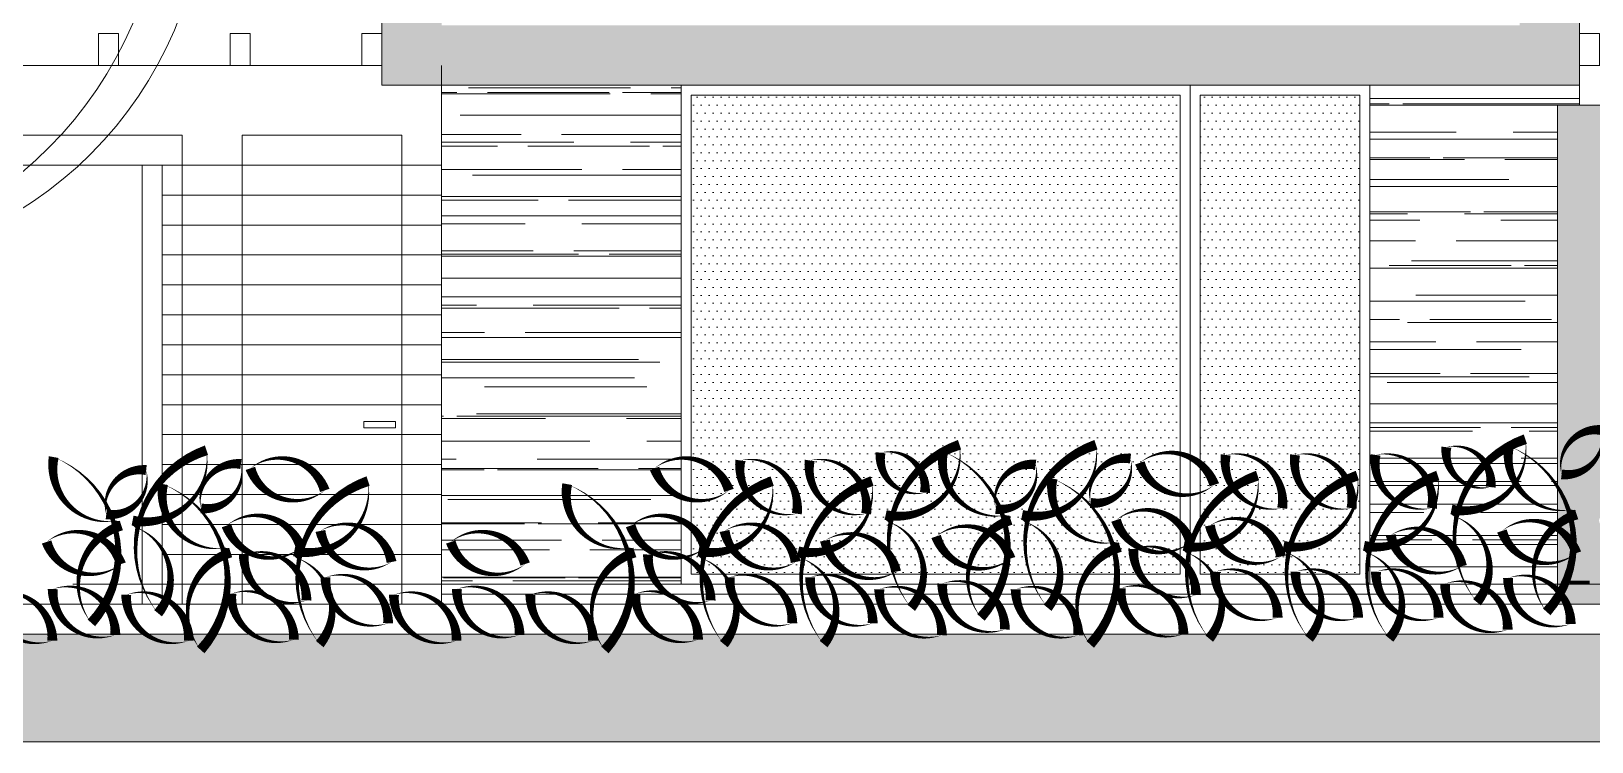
# Model space of a CAD drawing. Header units: metres. Extents: x -686 to 211, y -481 to 125.
# Drawn here: x -628.73 to -620.91, y -342.67 to -339.11 of the extents above; entities that cross this region are included whole.
import ezdxf

# ---------------------------------------------------------------- set-up
doc = ezdxf.new("R2010")
doc.units = ezdxf.units.M
doc.linetypes.add('ČERCHOVANÁ', pattern=[25.4, 12.7, -6.35, 0, -6.35])
doc.layers.add('FLOATINGWINDOWS', color=2, linetype='Continuous', plot=False)
for name, color, linetype in [('SRAFA', 251, 'Continuous'), ('SRAFY', 3, 'Continuous'), ('srafy sklo', 252, 'Continuous'), ('stávající stromy', 86, 'Continuous'), ('ZDIVO', 1, 'Continuous')]:
    doc.layers.add(name, color=color, linetype=linetype)
pattern_1 = [(0, (-344.3667892480775, 14.72618816509743), (0.01984375, 0.0396875), [0, -0.0396875])]

msp = doc.modelspace()

# ---------------------------------------------------------------- hatches: boundary and pattern name
at = {"linetype": 'Continuous', "lineweight": 0}
h = msp.add_hatch(dxfattribs=at)
h.set_pattern_fill('AR-RROOF', color=256, scale=0.008, style=0)
h.set_pattern_definition([(0, (-254.8278895683344, -79.53590558592441), (0.44704, 0.2032), [3.048, -0.4064, 1.016, -0.2032]), (0, (-254.5576335683344, -79.43430558592442), (-0.2032, 0.270256), [0.6096, -0.067056, 1.2192, -0.1524]), (0, (-254.7262895683344, -79.36318558592441), (1.05664, 0.136144), [1.6256, -0.28448, 0.8128, -0.2032])])
h.paths.add_polyline_path([(-625.4746298660915, -339.2848470581673), (-626.6746298660915, -339.2848470581672), (-626.6746298660915, -341.8848470581673), (-625.4746298660917, -341.8848470581673)])
h = msp.add_hatch(dxfattribs=at)
h.set_pattern_fill('DOTS', color=256, scale=0.025, style=0)
h.set_pattern_definition(pattern_1)
h.paths.add_polyline_path([(-622.9746298660915, -339.4348470581673), (-625.4246298660915, -339.4348470581672), (-625.4246298660918, -341.8348470581674), (-622.9746298660915, -341.8348470581674)])
h = msp.add_hatch(dxfattribs=at)
h.set_pattern_fill('DOTS', color=256, scale=0.025, style=0)
h.set_pattern_definition(pattern_1)
h.paths.add_polyline_path([(-622.0746298660914, -339.4348470581673), (-622.8746298660914, -339.4348470581672), (-622.8746298660916, -341.8348470581673), (-622.0746298660915, -341.8348470581674)])
h = msp.add_hatch(dxfattribs=at)
h.set_pattern_fill('AR-RROOF', color=256, scale=0.008, style=0)
h.set_pattern_definition([(0, (-344.3667892480775, 14.72618816509743), (0.44704, 0.2032), [3.048, -0.4064, 1.016, -0.2032]), (0, (-344.0965332480774, 14.82778816509743), (-0.2032, 0.270256), [0.6096, -0.067056, 1.2192, -0.1524]), (0, (-344.2651892480774, 14.89890816509743), (1.05664, 0.136144), [1.6256, -0.28448, 0.8128, -0.2032])])
h.paths.add_polyline_path([(-621.0846298660916, -339.4848470581674), (-620.9746298660915, -339.4848470581674), (-620.9746298660915, -339.3848470581673), (-622.0246298660915, -339.3848470581673), (-622.0246298660916, -341.8848470581673), (-621.0846298660915, -341.8848470581673)])
at = {"layer": 'SRAFA', "linetype": 'Continuous'}
msp.add_hatch(color=256, dxfattribs=at).paths.add_polyline_path([(-657.7851864389536, -342.134847058419), (-558.4746298660915, -342.1348470579522), (-558.4746298660915, -342.6739068983278), (-657.7851864389536, -342.6739068983289)])
at = {"layer": 'srafy sklo', "linetype": 'Continuous', "lineweight": 0}
for points in [[(-626.6746298660912, -338.9148470581673), (-626.9746298660915, -338.9148470581673), (-626.9746298660914, -339.3848470581673), (-625.724629866091, -339.3848470581672), (-625.724629866091, -339.0848470581672), (-626.6746298660913, -339.0848470581672)], [(-620.9746298660915, -339.1248470581673), (-620.9746298660916, -338.9148470581673), (-621.2746298660915, -338.9148470581673), (-621.2746298660915, -339.0848470581673), (-625.724629866091, -339.0848470581672), (-625.724629866091, -339.3848470581673), (-620.9746298660915, -339.3848470581673)], [(-620.8646298660916, -339.4848470581674), (-621.0846298660916, -339.4848470581674), (-621.0846298660916, -341.9848470581673), (-620.8646298660916, -341.9848470581674), (-620.8646298660916, -341.5998872505039, -0.01605554199913658), (-620.8671164351305, -341.5848470581672, -0.4727716664273183), (-620.8691183063037, -341.548528492441, -0.004974836630376045), (-620.8646298660916, -341.5470534815946), (-620.8646298660916, -340.2258500908821, -0.001196184651090497), (-620.8669878820739, -340.226645144963, -0.08651263625310426), (-620.8646298660916, -340.1195726998792)]]:
    msp.add_hatch(color=256, dxfattribs=at).paths.add_polyline_path(points)

# ---------------------------------------------------------------- linework, layer by layer
at = {"color": 251, "linetype": 'Continuous', "lineweight": 0}
for p, q in [((-628.0746298660916, -339.7848470581673), (-631.5746298660916, -339.7848470581674)), ((-628.1746298660915, -341.9848470581673), (-628.1746298660915, -339.7848470581673)), ((-628.0746298660915, -341.9848470581673), (-628.0746298660916, -339.7848470581673)), ((-628.0746298660916, -339.7848470581673), (-626.6746298660915, -339.7848470581674)), ((-628.0746298660916, -339.9348470581673), (-626.6746298660915, -339.9348470581673)), ((-628.0746298660916, -340.0848470581673), (-626.6746298660915, -340.0848470581673)), ((-628.0746298660916, -340.2348470581672), (-626.6746298660915, -340.2348470581673)), ((-628.0746298660916, -340.3848470581672), (-626.6746298660915, -340.3848470581673)), ((-628.0746298660916, -340.5348470581672), (-626.6746298660915, -340.5348470581673)), ((-628.0746298660916, -340.6848470581672), (-626.6746298660915, -340.6848470581672)), ((-628.0746298660916, -340.8348470581672), (-626.6746298660915, -340.8348470581672)), ((-628.0746298660916, -340.9848470581671), (-626.6746298660915, -340.9848470581672)), ((-628.0746298660916, -341.1348470581671), (-626.6746298660915, -341.1348470581672)), ((-628.0746298660916, -341.2848470581671), (-626.6746298660915, -341.2848470581671)), ((-628.0746298660916, -341.4348470581671), (-626.6746298660915, -341.4348470581671)), ((-628.0746298660916, -341.584847058167), (-626.6746298660915, -341.5848470581671)), ((-628.0746298660916, -341.584847058167), (-626.6746298660915, -341.5848470581671)), ((-628.0746298660916, -341.734847058167), (-626.6746298660915, -341.7348470581671)), ((-628.0746298660916, -341.884847058167), (-626.6746298660915, -341.8848470581671))]:
    msp.add_line(p, q, dxfattribs=at)
at = {"linetype": 'Continuous', "lineweight": 0}
for p, q in [((-621.0846298660915, -341.8848470581673), (-626.6746298660915, -341.8848470581673)), ((-621.0846298660915, -341.9348470581673), (-626.6746298660915, -341.9348470581673)), ((-620.9649656429675, -341.8848470581672), (-620.9746298660916, -341.8848470581672))]:
    msp.add_line(p, q, dxfattribs=at)
at = {"color": 251, "linetype": 'ČERCHOVANÁ', "lineweight": 0, "ltscale": 0.01, "const_width": 0.1, "flags": 128}
msp.add_lwpolyline([(-620.9746298660915, -341.866676313601), (-620.9746298660915, -341.8848470581673)], dxfattribs=at)
at = {"layer": 'FLOATINGWINDOWS', "linetype": 'Continuous', "lineweight": 0}
for p, q in [((-626.6746298660915, -341.9848470581678), (-626.6746298660917, -339.2848470581678)), ((-620.7746298660915, -341.8848470581673), (-628.522870261572, -341.8848470581673))]:
    msp.add_line(p, q, dxfattribs=at)
at = {"layer": 'SRAFA', "linetype": 'Continuous', "lineweight": 0}
msp.add_lwpolyline([(-657.7851864389536, -342.134847058419), (-558.4746298660915, -342.1348470579522), (-558.4746298660915, -342.6739068983278), (-657.7851864389536, -342.6739068983289)], close=True, dxfattribs=at)
at = {"layer": 'SRAFY', "linetype": 'Continuous', "lineweight": 0}
for p, q in [((-620.9746298660915, -335.6648470581673), (-620.9746298660915, -339.3848470581672)), ((-626.9746298660916, -336.3648470581672), (-626.9746298660916, -339.3848470581673)), ((-626.9746298660916, -339.3848470581673), (-621.0846298660916, -339.3848470581672)), ((-626.9746298660915, -339.3848470581673), (-620.9746298660915, -339.3848470581673)), ((-626.9746298660915, -339.3848470581673), (-620.9746298660915, -339.3848470581673)), ((-626.6746298660915, -341.9848470581673), (-626.6746298660915, -339.3848470581673)), ((-625.4746298660915, -341.8848470581673), (-625.4746298660915, -339.3848470581673)), ((-622.0246298660915, -341.8848470581673), (-622.0246298660915, -339.3848470581672)), ((-620.9746298660915, -339.3848470581673), (-620.9746298660915, -339.4848470581674)), ((-621.0846298660916, -341.9848470581673), (-621.0846298660916, -339.4848470581674)), ((-621.0846298660916, -339.4848470581674), (-620.8646298660916, -339.4848470581674))]:
    msp.add_line(p, q, dxfattribs=at)
at = {"layer": 'SRAFY', "color": 251, "linetype": 'Continuous', "lineweight": 0}
for p, q in [((-626.9746298660917, -339.2848470581673), (-633.4746298660914, -339.2848470581673)), ((-614.4746298660917, -339.2848470581662), (-620.9746298660914, -339.2848470581663)), ((-627.9746298660915, -339.6348470581673), (-632.8746298660915, -339.6348470581673)), ((-627.9746298660914, -341.9848470581674), (-627.9746298660915, -339.6348470581673)), ((-627.6746298660915, -339.6348470581672), (-626.8746298660916, -339.6348470581672)), ((-627.6746298660915, -341.9848470581672), (-627.6746298660915, -339.6348470581672)), ((-626.8746298660916, -341.9848470581673), (-626.8746298660916, -339.6348470581673))]:
    msp.add_line(p, q, dxfattribs=at)
at = {"layer": 'SRAFY', "linetype": 'Continuous', "lineweight": 0}
for points in [[(-620.9746298660915, -335.6648470581673), (-626.9746298660915, -336.3648470581672), (-626.9746298660915, -339.3848470581673), (-620.9746298660915, -339.3848470581673)], [(-622.9246298660915, -341.8848470581673), (-622.9246298660914, -339.3848470581673), (-625.4746298660915, -339.3848470581673), (-625.4746298660916, -341.8848470581673)], [(-622.9746298660915, -341.8348470581674), (-622.9746298660915, -339.4348470581673), (-625.4246298660915, -339.4348470581673), (-625.4246298660917, -341.8348470581673)], [(-622.0246298660916, -341.8848470581673), (-622.0246298660915, -339.3848470581673), (-622.9246298660914, -339.3848470581672), (-622.9246298660915, -341.8848470581673)], [(-622.0746298660916, -341.8348470581674), (-622.0746298660914, -339.4348470581673), (-622.8746298660915, -339.4348470581672), (-622.8746298660916, -341.8348470581673)]]:
    msp.add_lwpolyline(points, close=True, dxfattribs=at)
at = {"layer": 'SRAFY', "color": 251, "linetype": 'Continuous', "lineweight": 0}
for points in [[(-628.3931195789814, -339.1248470581673), (-628.2931195789814, -339.1248470581673), (-628.2931195789814, -339.2848470581673), (-628.3931195789814, -339.2848470581673)], [(-627.7346298660915, -339.1248470581673), (-627.6346298660916, -339.1248470581673), (-627.6346298660916, -339.2848470581673), (-627.7346298660915, -339.2848470581673)], [(-627.0746298660916, -339.1248470581673), (-626.9746298660915, -339.1248470581673), (-626.9746298660915, -339.2848470581673), (-627.0746298660916, -339.2848470581673)], [(-620.9746298660914, -339.1248470581663), (-620.8746298660914, -339.1248470581663), (-620.8746298660914, -339.2848470581663), (-620.9746298660914, -339.2848470581663)], [(-620.9746298660915, -339.124847058166), (-620.8746298660915, -339.124847058166), (-620.8746298660915, -339.2848470581661), (-620.9746298660915, -339.2848470581661)], [(-620.9746298660915, -339.1248470581673), (-620.8746298660916, -339.1248470581673), (-620.8746298660916, -339.2848470581673), (-620.9746298660915, -339.2848470581673)], [(-627.0645509419211, -341.0684763355662), (-626.9053792144545, -341.0684763355662), (-626.9053792144545, -341.1013066676153), (-627.0645509419211, -341.1013066676153)]]:
    msp.add_lwpolyline(points, close=True, dxfattribs=at)
at = {"layer": 'stávající stromy', "linetype": 'Continuous', "lineweight": 0}
for points in [[(-621.2462766650759, -341.1577400969451, 0, 0, -0.5205670505517462), (-621.2462766650759, -341.1577400969451, 0, 0.05, -0.5205670505517462), (-621.6160368385735, -341.5101952425982, 0, 0.05, -0.5205670505517462), (-621.6084442053508, -341.5409535114458, 0, 0.05, -0.5205670505517462), (-621.4883354477508, -341.9746828175883, 0, 0.05, -0.5205670505517462), (-621.2462766650759, -341.1577400969451, 0.05, 0.05, 0)], [(-620.8646298661025, -341.1120527755922, 0, 0, -0.5205670505517462), (-620.8646298661025, -341.1120527755922, 0, 0.05, -0.5205670505517462), (-621.0643394805323, -341.3343456518796, 0, 0.05, -0.5205670505517462), (-620.8646298661025, -341.1120527755922, 0.05, 0.05, 0)], [(-628.4291715337865, -342.0783647580998, 0, 0, -0.5205670505517462), (-628.4291715337865, -342.0783647580998, 0, 0.05, -0.5205670505517462), (-628.2793405006228, -341.5900023136739, 0, 0.05, -0.5205670505517462), (-628.3010209877531, -341.5669008927424, 0, 0.05, -0.5205670505517462), (-628.6181152859593, -341.2475289611288, 0, 0.05, -0.5205670505517462), (-628.4291715337865, -342.0783647580998, 0.05, 0.05, 0)], [(-627.8530325227792, -341.2129887789748, 0, 0, -0.5205670505517462), (-627.8530325227792, -341.2129887789748, 0, 0.05, -0.5205670505517462), (-628.2227926962767, -341.5654439246278, 0, 0.05, -0.5205670505517462), (-628.2152000630541, -341.5962021934754, 0, 0.05, -0.5205670505517462), (-628.0950913054542, -342.0299314996179, 0, 0.05, -0.5205670505517462), (-627.8530325227792, -341.2129887789748, 0.05, 0.05, 0)], [(-627.259990290614, -341.4143585381793, 0, 0, -0.5205670505517462), (-627.259990290614, -341.4143585381793, 0, 0.05, -0.5205670505517462), (-627.6329629692136, -341.3039088424958, 0, 0.05, -0.5205670505517462), (-627.259990290614, -341.4143585381793, 0.05, 0.05, 0)], [(-625.2354107169385, -341.4143585381793, 0, 0, -0.5205670505517462), (-625.2354107169385, -341.4143585381793, 0, 0.05, -0.5205670505517462), (-625.6083833955381, -341.3039088424958, 0, 0.05, -0.5205670505517462), (-625.2354107169385, -341.4143585381793, 0.05, 0.05, 0)], [(-624.25396860445, -341.4253281979317, 0, 0, -0.5205670505517462), (-624.25396860445, -341.4253281979317, 0, 0.05, -0.5205670505517462), (-624.476261480739, -341.2256185834873, 0, 0.05, -0.5205670505517462), (-624.25396860445, -341.4253281979317, 0.05, 0.05, 0)], [(-624.0806827191544, -341.18536443796, 0, 0, -0.5205670505517462), (-624.0806827191544, -341.18536443796, 0, 0.05, -0.5205670505517462), (-624.450442892652, -341.537819583613, 0, 0.05, -0.5205670505517462), (-624.4428502594293, -341.5685778524607, 0, 0.05, -0.5205670505517462), (-624.3227415018293, -342.0023071586031, 0, 0.05, -0.5205670505517462), (-624.0806827191544, -341.18536443796, 0.05, 0.05, 0)], [(-623.9732585271689, -342.050740417085, 0, 0, -0.5205670505517462), (-623.9732585271689, -342.050740417085, 0, 0.05, -0.5205670505517462), (-623.8234274940052, -341.562377972659, 0, 0.05, -0.5205670505517462), (-623.8451079811354, -341.5392765517276, 0, 0.05, -0.5205670505517462), (-624.1622022793416, -341.2199046201139, 0, 0.05, -0.5205670505517462), (-623.9732585271689, -342.050740417085, 0.05, 0.05, 0)], [(-623.3971195161616, -341.18536443796, 0, 0, -0.5205670505517462), (-623.3971195161616, -341.18536443796, 0, 0.05, -0.5205670505517462), (-623.766879689659, -341.537819583613, 0, 0.05, -0.5205670505517462), (-623.7592870564364, -341.5685778524607, 0, 0.05, -0.5205670505517462), (-623.6391782988366, -342.0023071586031, 0, 0.05, -0.5205670505517462), (-623.3971195161616, -341.18536443796, 0.05, 0.05, 0)], [(-623.2241185664851, -341.2546512682499, 0, 0, -0.5205670505517462), (-623.2241185664851, -341.2546512682499, 0, 0.05, -0.5205670505517462), (-623.4238281809296, -341.4769441445389, 0, 0.05, -0.5205670505517462), (-623.2241185664851, -341.2546512682499, 0.05, 0.05, 0)], [(-622.8040772839964, -341.3867341971645, 0, 0, -0.5205670505517462), (-622.8040772839964, -341.3867341971645, 0, 0.05, -0.5205670505517462), (-623.177049962596, -341.276284501481, 0, 0.05, -0.5205670505517462), (-622.8040772839964, -341.3867341971645, 0.05, 0.05, 0)], [(-622.7471169912716, -341.2366053113728, 0, 0, -0.5205670505517462), (-622.7471169912716, -341.2366053113728, 0, 0.05, -0.5205670505517462), (-622.4640159486785, -341.5033665420776, 0, 0.05, -0.5205670505517462), (-622.7471169912716, -341.2366053113728, 0.05, 0.05, 0)], [(-622.3998131124573, -341.2366053113728, 0, 0, -0.5205670505517462), (-622.3998131124573, -341.2366053113728, 0, 0.05, -0.5205670505517462), (-622.1167120698642, -341.5033665420776, 0, 0.05, -0.5205670505517462), (-622.3998131124573, -341.2366053113728, 0.05, 0.05, 0)], [(-621.996740491321, -341.2366053113728, 0, 0, -0.5205670505517462), (-621.996740491321, -341.2366053113728, 0, 0.05, -0.5205670505517462), (-621.7136394487278, -341.5033665420776, 0, 0.05, -0.5205670505517462), (-621.996740491321, -341.2366053113728, 0.05, 0.05, 0)], [(-621.4195625503716, -341.397703856917, 0, 0, -0.5205670505517462), (-621.4195625503716, -341.397703856917, 0, 0.05, -0.5205670505517462), (-621.6418554266605, -341.1979942424725, 0, 0.05, -0.5205670505517462), (-621.4195625503716, -341.397703856917, 0.05, 0.05, 0)], [(-621.1388524730904, -342.0231160760702, 0, 0, -0.5205670505517462), (-621.1388524730904, -342.0231160760702, 0, 0.05, -0.5205670505517462), (-620.9890214399267, -341.5347536316443, 0, 0.05, -0.5205670505517462), (-621.0107019270569, -341.5116522107127, 0, 0.05, -0.5205670505517462), (-621.3277962252631, -341.1922802790992, 0, 0.05, -0.5205670505517462), (-621.1388524730904, -342.0231160760702, 0.05, 0.05, 0)], [(-628.1549489267986, -341.312528412736, 0, 0, -0.5205670505517462), (-628.1549489267986, -341.312528412736, 0, 0.05, -0.5205670505517462), (-628.3546585412286, -341.5348212890233, 0, 0.05, -0.5205670505517462), (-628.1549489267986, -341.312528412736, 0.05, 0.05, 0)], [(-627.6800315731028, -341.2822756092648, 0, 0, -0.5205670505517462), (-627.6800315731028, -341.2822756092648, 0, 0.05, -0.5205670505517462), (-627.8797411875472, -341.5045684855538, 0, 0.05, -0.5205670505517462), (-627.6800315731028, -341.2822756092648, 0.05, 0.05, 0)], [(-625.1784504242138, -341.2642296523877, 0, 0, -0.5205670505517462), (-625.1784504242138, -341.2642296523877, 0, 0.05, -0.5205670505517462), (-624.8953493816206, -341.5309908830923, 0, 0.05, -0.5205670505517462), (-625.1784504242138, -341.2642296523877, 0.05, 0.05, 0)], [(-624.8311465453995, -341.2642296523877, 0, 0, -0.5205670505517462), (-624.8311465453995, -341.2642296523877, 0, 0.05, -0.5205670505517462), (-624.5480455028063, -341.5309908830923, 0, 0.05, -0.5205670505517462), (-624.8311465453995, -341.2642296523877, 0.05, 0.05, 0)], [(-623.699035920181, -341.2849040717212, 0, 0, -0.5205670505517462), (-623.699035920181, -341.2849040717212, 0, 0.05, -0.5205670505517462), (-623.8987455346108, -341.5071969480086, 0, 0.05, -0.5205670505517462), (-623.699035920181, -341.2849040717212, 0.05, 0.05, 0)], [(-627.8815182998649, -342.2137615551608, 0, 0, -0.5205670505517462), (-627.8815182998649, -342.2137615551608, 0, 0.05, -0.5205670505517462), (-627.7316872667026, -341.7253991107205, 0, 0.05, -0.5205670505517462), (-627.7533677538055, -341.7022976897713, 0, 0.05, -0.5205670505517462), (-628.0704620520247, -341.3829257581738, 0, 0.05, -0.5205670505517462), (-627.8815182998649, -342.2137615551608, 0.05, 0.05, 0)], [(-627.0433458596109, -341.367495851239, 0, 0, -0.5205670505517462), (-627.0433458596109, -341.367495851239, 0, 0.05, -0.5205670505517462), (-627.4131060331082, -341.7199509968921, 0, 0.05, -0.5205670505517462), (-627.4055133998858, -341.7507092657398, 0, 0.05, -0.5205670505517462), (-627.2854046422857, -342.1844385718821, 0, 0.05, -0.5205670505517462), (-627.0433458596109, -341.367495851239, 0.05, 0.05, 0)], [(-625.8569387261894, -342.2137615551608, 0, 0, -0.5205670505517462), (-625.8569387261894, -342.2137615551608, 0, 0.05, -0.5205670505517462), (-625.7071076930271, -341.7253991107205, 0, 0.05, -0.5205670505517462), (-625.72878818013, -341.7022976897713, 0, 0.05, -0.5205670505517462), (-626.0458824783492, -341.3829257581738, 0, 0.05, -0.5205670505517462), (-625.8569387261894, -342.2137615551608, 0.05, 0.05, 0)], [(-625.0187662859354, -341.367495851239, 0, 0, -0.5205670505517462), (-625.0187662859354, -341.367495851239, 0, 0.05, -0.5205670505517462), (-625.3885264594327, -341.7199509968921, 0, 0.05, -0.5205670505517462), (-625.3809338262103, -341.7507092657398, 0, 0.05, -0.5205670505517462), (-625.2608250686102, -342.1844385718821, 0, 0.05, -0.5205670505517462), (-625.0187662859354, -341.367495851239, 0.05, 0.05, 0)], [(-624.5190342384382, -341.367495851239, 0, 0, -0.5205670505517462), (-624.5190342384382, -341.367495851239, 0, 0.05, -0.5205670505517462), (-624.8887944119355, -341.7199509968921, 0, 0.05, -0.5205670505517462), (-624.881201778713, -341.7507092657398, 0, 0.05, -0.5205670505517462), (-624.761093021113, -342.1844385718821, 0, 0.05, -0.5205670505517462), (-624.5190342384382, -341.367495851239, 0.05, 0.05, 0)], [(-623.4256052932473, -342.1861372141461, 0, 0, -0.5205670505517462), (-623.4256052932473, -342.1861372141461, 0, 0.05, -0.5205670505517462), (-623.2757742600849, -341.6977747697057, 0, 0.05, -0.5205670505517462), (-623.2974547471878, -341.6746733487566, 0, 0.05, -0.5205670505517462), (-623.614549045407, -341.3553014171591, 0, 0.05, -0.5205670505517462), (-623.4256052932473, -342.1861372141461, 0.05, 0.05, 0)], [(-622.5874328529932, -341.3398715102242, 0, 0, -0.5205670505517462), (-622.5874328529932, -341.3398715102242, 0, 0.05, -0.5205670505517462), (-622.9571930264905, -341.6923266558774, 0, 0.05, -0.5205670505517462), (-622.949600393268, -341.723084924725, 0, 0.05, -0.5205670505517462), (-622.829491635668, -342.1568142308674, 0, 0.05, -0.5205670505517462), (-622.5874328529932, -341.3398715102242, 0.05, 0.05, 0)], [(-622.087700805496, -341.3398715102241, 0, 0, -0.5205670505517462), (-622.087700805496, -341.3398715102241, 0, 0.05, -0.5205670505517462), (-622.4574609789933, -341.6923266558774, 0, 0.05, -0.5205670505517462), (-622.4498683457708, -341.723084924725, 0, 0.05, -0.5205670505517462), (-622.3297595881708, -342.1568142308674, 0, 0.05, -0.5205670505517462), (-622.087700805496, -341.3398715102241, 0.05, 0.05, 0)], [(-621.6846281843597, -341.3398715102241, 0, 0, -0.5205670505517462), (-621.6846281843597, -341.3398715102241, 0, 0.05, -0.5205670505517462), (-622.054388357857, -341.6923266558774, 0, 0.05, -0.5205670505517462), (-622.0467957246345, -341.723084924725, 0, 0.05, -0.5205670505517462), (-621.9266869670345, -342.1568142308674, 0, 0.05, -0.5205670505517462), (-621.6846281843597, -341.3398715102241, 0.05, 0.05, 0)], [(-627.3796126490131, -341.7015567474523, 0, 0, -0.5205670505517462), (-627.3796126490131, -341.7015567474523, 0, 0.05, -0.5205670505517462), (-627.7525853276112, -341.5911070517832, 0, 0.05, -0.5205670505517462), (-627.3796126490131, -341.7015567474523, 0.05, 0.05, 0)], [(-625.3550330753376, -341.7015567474523, 0, 0, -0.5205670505517462), (-625.3550330753376, -341.7015567474523, 0, 0.05, -0.5205670505517462), (-625.7280057539357, -341.5911070517832, 0, 0.05, -0.5205670505517462), (-625.3550330753376, -341.7015567474523, 0.05, 0.05, 0)], [(-622.9236996423955, -341.6739324064376, 0, 0, -0.5205670505517462), (-622.9236996423955, -341.6739324064376, 0, 0.05, -0.5205670505517462), (-623.2966723209935, -341.5634827107685, 0, 0.05, -0.5205670505517462), (-622.9236996423955, -341.6739324064376, 0.05, 0.05, 0)], [(-622.8261785802757, -341.5899560736427, 0, 0, -0.5205670505517462), (-622.8261785802757, -341.5899560736427, 0, 0.05, -0.5205670505517462), (-622.4696083099118, -341.7454083060476, 0, 0.05, -0.5205670505517462), (-622.8261785802757, -341.5899560736427, 0.05, 0.05, 0)], [(-620.9905000277046, -341.728057572467, 0, 0, -0.5205670505517462), (-620.9905000277046, -341.728057572467, 0, 0.05, -0.5205670505517462), (-621.3634727063042, -341.6176078767833, 0, 0.05, -0.5205670505517462), (-620.9905000277046, -341.728057572467, 0.05, 0.05, 0)], [(-628.2808190884007, -341.7833062544966, 0, 0, -0.5205670505517462), (-628.2808190884007, -341.7833062544966, 0, 0.05, -0.5205670505517462), (-628.6537917670003, -341.672856558813, 0, 0.05, -0.5205670505517462), (-628.2808190884007, -341.7833062544966, 0.05, 0.05, 0)], [(-627.2820915868933, -341.6175804146575, 0, 0, -0.5205670505517462), (-627.2820915868933, -341.6175804146575, 0, 0.05, -0.5205670505517462), (-626.9255213165294, -341.7730326470625, 0, 0.05, -0.5205670505517462), (-627.2820915868933, -341.6175804146575, 0.05, 0.05, 0)], [(-626.2562395147252, -341.7833062544966, 0, 0, -0.5205670505517462), (-626.2562395147252, -341.7833062544966, 0, 0.05, -0.5205670505517462), (-626.6292121933247, -341.672856558813, 0, 0.05, -0.5205670505517462), (-626.2562395147252, -341.7833062544966, 0.05, 0.05, 0)], [(-625.2575120132178, -341.6175804146575, 0, 0, -0.5205670505517462), (-625.2575120132178, -341.6175804146575, 0, 0.05, -0.5205670505517462), (-624.9009417428539, -341.7730326470625, 0, 0.05, -0.5205670505517462), (-625.2575120132178, -341.6175804146575, 0.05, 0.05, 0)], [(-624.7545954884066, -341.6657490620943, 0, 0, -0.5205670505517462), (-624.7545954884066, -341.6657490620943, 0, 0.05, -0.5205670505517462), (-624.3980252180427, -341.8212012944993, 0, 0.05, -0.5205670505517462), (-624.7545954884066, -341.6657490620943, 0.05, 0.05, 0)], [(-623.8249060817831, -341.7556819134817, 0, 0, -0.5205670505517462), (-623.8249060817831, -341.7556819134817, 0, 0.05, -0.5205670505517462), (-624.1978787603827, -341.6452322177981, 0, 0.05, -0.5205670505517462), (-623.8249060817831, -341.7556819134817, 0.05, 0.05, 0)], [(-621.9201894343281, -341.6381247210796, 0, 0, -0.5205670505517462), (-621.9201894343281, -341.6381247210796, 0, 0.05, -0.5205670505517462), (-621.5636191639642, -341.7935769534845, 0, 0.05, -0.5205670505517462), (-621.9201894343281, -341.6381247210796, 0.05, 0.05, 0)], [(-627.3519545087314, -341.9655843970264, 0, 0, -0.5205670505517462), (-627.3519545087314, -341.9655843970264, 0, 0.05, -0.5205670505517462), (-627.6656953064112, -341.7356399115388, 0, 0.05, -0.5205670505517462), (-627.3519545087314, -341.9655843970264, 0.05, 0.05, 0)], [(-625.3273749350559, -341.9655843970264, 0, 0, -0.5205670505517462), (-625.3273749350559, -341.9655843970264, 0, 0.05, -0.5205670505517462), (-625.6411157327357, -341.7356399115388, 0, 0.05, -0.5205670505517462), (-625.3273749350559, -341.9655843970264, 0.05, 0.05, 0)], [(-622.8960415021137, -341.9379600560116, 0, 0, -0.5205670505517462), (-622.8960415021137, -341.9379600560116, 0, 0.05, -0.5205670505517462), (-623.2097822997936, -341.7080155705241, 0, 0.05, -0.5205670505517462), (-622.8960415021137, -341.9379600560116, 0.05, 0.05, 0)], [(-626.9427819815936, -342.0798341182271, 0, 0, -0.5205670505517462), (-626.9427819815936, -342.0798341182271, 0, 0.05, -0.5205670505517462), (-627.256522779246, -341.8498896327221, 0, 0.05, -0.5205670505517462), (-626.9427819815936, -342.0798341182271, 0.05, 0.05, 0)], [(-624.9182024079181, -342.0798341182271, 0, 0, -0.5205670505517462), (-624.9182024079181, -342.0798341182271, 0, 0.05, -0.5205670505517462), (-625.2319432055705, -341.8498896327221, 0, 0.05, -0.5205670505517462), (-624.9182024079181, -342.0798341182271, 0.05, 0.05, 0)], [(-624.5151297867818, -342.0798341182271, 0, 0, -0.5205670505517462), (-624.5151297867818, -342.0798341182271, 0, 0.05, -0.5205670505517462), (-624.8288705844342, -341.8498896327221, 0, 0.05, -0.5205670505517462), (-624.5151297867818, -342.0798341182271, 0.05, 0.05, 0)], [(-623.8532530608358, -342.1111242657809, 0, 0, -0.5205670505517462), (-623.8532530608358, -342.1111242657809, 0, 0.05, -0.5205670505517462), (-624.1669938585156, -341.8811797802934, 0, 0.05, -0.5205670505517462), (-623.8532530608358, -342.1111242657809, 0.05, 0.05, 0)], [(-622.4868689749759, -342.0522097772122, 0, 0, -0.5205670505517462), (-622.4868689749759, -342.0522097772122, 0, 0.05, -0.5205670505517462), (-622.8006097726283, -341.8222652917072, 0, 0.05, -0.5205670505517462), (-622.4868689749759, -342.0522097772122, 0.05, 0.05, 0)], [(-622.0837963538396, -342.0522097772122, 0, 0, -0.5205670505517462), (-622.0837963538396, -342.0522097772122, 0, 0.05, -0.5205670505517462), (-622.397537151492, -341.8222652917072, 0, 0.05, -0.5205670505517462), (-622.0837963538396, -342.0522097772122, 0.05, 0.05, 0)], [(-621.6807237327033, -342.0522097772122, 0, 0, -0.5205670505517462), (-621.6807237327033, -342.0522097772122, 0, 0.05, -0.5205670505517462), (-621.9944645303557, -341.8222652917072, 0, 0.05, -0.5205670505517462), (-621.6807237327033, -342.0522097772122, 0.05, 0.05, 0)], [(-621.3343781979285, -342.1119971127386, 0, 0, -0.5205670505517462), (-621.3343781979285, -342.1119971127386, 0, 0.05, -0.5205670505517462), (-621.6481189955808, -341.8820526272336, 0, 0.05, -0.5205670505517462), (-621.3343781979285, -342.1119971127386, 0.05, 0.05, 0)], [(-621.0188470067573, -342.083499924766, 0, 0, -0.5205670505517462), (-621.0188470067573, -342.083499924766, 0, 0.05, -0.5205670505517462), (-621.3325878044371, -341.8535554392785, 0, 0.05, -0.5205670505517462), (-621.0188470067573, -342.083499924766, 0.05, 0.05, 0)], [(-628.6246972586247, -342.1672457947682, 0, 0, -0.5205670505517462), (-628.6246972586247, -342.1672457947682, 0, 0.05, -0.5205670505517462), (-628.938438056277, -341.9373013092632, 0, 0.05, -0.5205670505517462), (-628.6246972586247, -342.1672457947682, 0.05, 0.05, 0)], [(-628.3091660674535, -342.1387486067957, 0, 0, -0.5205670505517462), (-628.3091660674535, -342.1387486067957, 0, 0.05, -0.5205670505517462), (-628.6229068651332, -341.9088041213082, 0, 0.05, -0.5205670505517462), (-628.3091660674535, -342.1387486067957, 0.05, 0.05, 0)], [(-627.9411340556318, -342.1672457947682, 0, 0, -0.5205670505517462), (-627.9411340556318, -342.1672457947682, 0, 0.05, -0.5205670505517462), (-628.2548748532842, -341.9373013092632, 0, 0.05, -0.5205670505517462), (-627.9411340556318, -342.1672457947682, 0.05, 0.05, 0)], [(-627.41488975863, -342.162057102801, 0, 0, -0.5205670505517462), (-627.41488975863, -342.162057102801, 0, 0.05, -0.5205670505517462), (-627.728630556284, -341.9321126172815, 0, 0.05, -0.5205670505517462), (-627.41488975863, -342.162057102801, 0.05, 0.05, 0)], [(-626.6001176849492, -342.1672457947682, 0, 0, -0.5205670505517462), (-626.6001176849492, -342.1672457947682, 0, 0.05, -0.5205670505517462), (-626.9138584826015, -341.9373013092632, 0, 0.05, -0.5205670505517462), (-626.6001176849492, -342.1672457947682, 0.05, 0.05, 0)], [(-626.284586493778, -342.1387486067957, 0, 0, -0.5205670505517462), (-626.284586493778, -342.1387486067957, 0, 0.05, -0.5205670505517462), (-626.5983272914577, -341.9088041213082, 0, 0.05, -0.5205670505517462), (-626.284586493778, -342.1387486067957, 0.05, 0.05, 0)], [(-625.9165544819563, -342.1672457947682, 0, 0, -0.5205670505517462), (-625.9165544819563, -342.1672457947682, 0, 0.05, -0.5205670505517462), (-626.2302952796086, -341.9373013092632, 0, 0.05, -0.5205670505517462), (-625.9165544819563, -342.1672457947682, 0.05, 0.05, 0)], [(-625.3903101849545, -342.162057102801, 0, 0, -0.5205670505517462), (-625.3903101849545, -342.162057102801, 0, 0.05, -0.5205670505517462), (-625.7040509826085, -341.9321126172815, 0, 0.05, -0.5205670505517462), (-625.3903101849545, -342.162057102801, 0.05, 0.05, 0)], [(-624.168784252007, -342.1396214537535, 0, 0, -0.5205670505517462), (-624.168784252007, -342.1396214537535, 0, 0.05, -0.5205670505517462), (-624.4825250496593, -341.9096769682484, 0, 0.05, -0.5205670505517462), (-624.168784252007, -342.1396214537535, 0.05, 0.05, 0)], [(-623.4852210490141, -342.1396214537535, 0, 0, -0.5205670505517462), (-623.4852210490141, -342.1396214537535, 0, 0.05, -0.5205670505517462), (-623.7989618466665, -341.9096769682484, 0, 0.05, -0.5205670505517462), (-623.4852210490141, -342.1396214537535, 0.05, 0.05, 0)], [(-622.9589767520124, -342.1344327617862, 0, 0, -0.5205670505517462), (-622.9589767520124, -342.1344327617862, 0, 0.05, -0.5205670505517462), (-623.2727175496663, -341.9044882762666, 0, 0.05, -0.5205670505517462), (-622.9589767520124, -342.1344327617862, 0.05, 0.05, 0)]]:
    msp.add_lwpolyline(points, format="xyseb", close=True, dxfattribs=at)
for centre in [(-630.018324868162, -338.3166876961558), (-629.8097054951437, -338.3496150218791)]:
    msp.add_circle(centre, 1.949250854498537, dxfattribs=at)
at = {"layer": 'ZDIVO', "linetype": 'Continuous', "lineweight": 0}
for p, q in [((-570.9746298660915, -341.9848470580455), (-657.7851864389536, -341.9848470582793)), ((-620.9746298660915, -341.9848470581673), (-633.3646298660915, -341.9848470581673))]:
    msp.add_line(p, q, dxfattribs=at)

doc.saveas('drawing.dxf')
